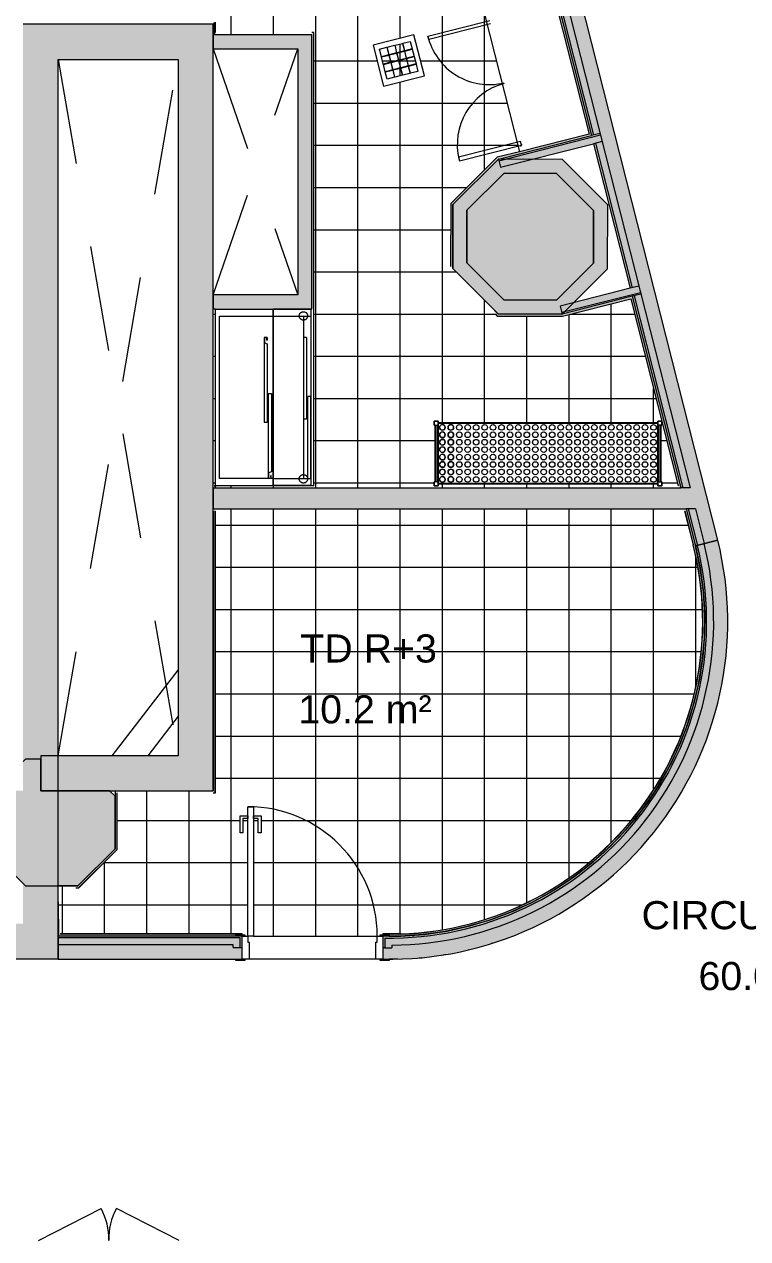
# Model space of a CAD drawing. Header units: metres. Extents: x -227.9 to -140, y 38 to 92.1.
# Drawn here: x -161.67 to -156.53, y 50.13 to 58.76 of the extents above; entities that cross this region are included whole.
import ezdxf

# ---------------------------------------------------------------- set-up
doc = ezdxf.new("R2010")
doc.units = ezdxf.units.M
doc.linetypes.add('DASHEDX2', pattern=[38.1, 25.4, -12.7])
doc.linetypes.add('JIS_02_0.7', pattern=[1.35, 0.75, -0.6])
for name, color, linetype, lineweight in [('A-AREA-IDEN', 7, 'Continuous', 9), ('A-DOOR', 7, 'Continuous', 5), ('A-FLOR', 7, 'Continuous', 5), ('A-FLOR-PATT', 7, 'Continuous', 5), ('A-WALL', 7, 'Continuous', 5), ('A-WALL-PATT', 7, 'Continuous', 13), ('I-WALL', 7, 'Continuous', 5), ('P-SANR-FIXT', 7, 'Continuous', 5), ('Q-SPCQ', 7, 'Continuous', 5), ('Q-SPCQ-HDLN', 7, 'DASHEDX2', 5), ('S-COLS', 7, 'Continuous', 5)]:
    doc.layers.add(name, color=color, linetype=linetype, lineweight=lineweight)
doc.layers.add('A-DETL', color=94, linetype='Continuous', lineweight=5, true_color=0x00a600)
doc.layers.add('A-DETL-MBND', color=9, linetype='Continuous', lineweight=5, true_color=0xc0c0c0)
doc.styles.add('Arial_1', font='arial.ttf', dxfattribs={"height": 0.2})

msp = doc.modelspace()

# ---------------------------------------------------------------- hatches: boundary and pattern name
at = {"layer": 'A-WALL-PATT', "lineweight": 5, "true_color": 0xaaaaaa}
for points in [[(-161.6789, 52.3648), (-161.4289, 52.3648), (-161.4289, 58.7603), (-161.6789, 58.7603), (-161.6789, 52.6045)], [(-160.5774, 58.5103), (-160.5774, 58.7603), (-161.4289, 58.7603), (-161.4289, 58.5103), (-161.0491, 58.5103)], [(-160.3274, 53.3103), (-160.3274, 58.7603), (-160.5774, 58.7603), (-160.5774, 53.3103)], [(-160.3274, 53.2963), (-160.3134, 53.2963), (-160.3134, 55.3006), (-160.3274, 55.2996), (-160.3274, 53.3103)], [(-156.9171, 55.0592), (-156.9035, 55.0627), (-156.9638, 55.3006), (-156.978, 55.2996), (-156.9377, 55.1405)], [(-158.9955, 52.2776), (-158.8301, 52.2894), (-158.6659, 52.3135), (-158.504, 52.3496), (-158.3453, 52.3977), (-158.1905, 52.4573), (-158.0406, 52.5283), (-157.8963, 52.6102), (-157.7585, 52.7026), (-157.6279, 52.8049), (-157.5053, 52.9166), (-157.3913, 53.0371), (-157.2865, 53.1657), (-157.1916, 53.3017), (-157.107, 53.4444), (-157.0331, 53.5929), (-156.9706, 53.7465), (-156.9195, 53.9044), (-156.8803, 54.0656), (-156.8532, 54.2292), (-156.8382, 54.3944), (-156.8356, 54.5603), (-156.8452, 54.7259), (-156.8671, 54.8903), (-156.9036, 55.0627), (-156.9171, 55.0592), (-156.8825, 54.8976), (-156.86, 54.7339), (-156.8498, 54.569), (-156.8518, 54.4037), (-156.866, 54.2391), (-156.8925, 54.0759), (-156.931, 53.9152), (-156.9813, 53.7578), (-157.0432, 53.6046), (-157.1164, 53.4564), (-157.2003, 53.314), (-157.2945, 53.1783), (-157.3986, 53.0499), (-157.512, 52.9297), (-157.6339, 52.8181), (-157.7638, 52.716), (-157.901, 52.6238), (-158.0446, 52.542), (-158.1939, 52.4711), (-158.348, 52.4115), (-158.5061, 52.3635), (-158.6674, 52.3274), (-158.8309, 52.3034), (-158.9958, 52.2916), (-158.9956, 52.2851)], [(-160.5774, 53.3103), (-160.5774, 53.5603), (-161.5539, 53.5603), (-161.5539, 53.3103), (-161.0491, 53.3103)], [(-161.0254, 52.8786), (-161.0114, 52.8926), (-161.0113, 53.2963), (-161.0253, 53.2953), (-161.0254, 52.8984)], [(-161.2833, 52.6208), (-161.0254, 52.8786), (-161.0254, 52.8984), (-161.3031, 52.6209)], [(-169.8391, 52.1146), (-161.4289, 52.1148), (-161.4289, 52.3648), (-169.8391, 52.3646)]]:
    msp.add_hatch(color=253, dxfattribs=at).paths.add_polyline_path(points)
h = msp.add_hatch(color=253, dxfattribs=at)
h.paths.add_polyline_path([(-161.4149, 52.2776), (-160.1676, 52.2776), (-160.1676, 52.2876), (-160.1236, 52.2876), (-160.1236, 52.2916), (-161.4149, 52.2916)])
h.paths.add_polyline_path([(-159.0776, 52.2776), (-158.9955, 52.2776), (-158.9958, 52.2916), (-159.1216, 52.2916), (-159.1216, 52.2876), (-159.0776, 52.2874), (-159.0776, 52.2825)])
at = {"layer": 'I-WALL', "true_color": 0xaaaaaa}
h = msp.add_hatch(color=253, dxfattribs=at)
h.paths.add_polyline_path([(-156.8399, 55.0678), (-156.7429, 55.0924), (-157.7705, 59.1478), (-157.8495, 59.1278), (-157.834, 59.0668), (-157.8519, 59.0622), (-156.8945, 55.2836)])
h.paths.add_polyline_path([(-158.0951, 60.0972), (-158.0161, 60.1172), (-158.2818, 61.1661), (-158.3787, 61.1415), (-158.1285, 60.1537), (-158.1105, 60.1583), (-158.0983, 60.1098)])
h = msp.add_hatch(color=253, dxfattribs=at)
h.paths.add_polyline_path([(-157.6544, 57.965), (-157.6398, 57.9686), (-157.918, 59.064), (-157.9271, 59.0617), (-157.9382, 59.1053), (-157.943, 59.1041), (-157.658, 57.9791)])
h.paths.add_polyline_path([(-158.1886, 60.0735), (-158.1838, 60.0747), (-158.1948, 60.1183), (-158.1851, 60.1208), (-158.3998, 60.968), (-158.4143, 60.9643), (-158.1948, 60.098)])
h = msp.add_hatch(color=253, dxfattribs=at)
h.paths.add_polyline_path([(-156.9009, 55.0523), (-156.8883, 55.0555), (-156.954, 55.3146), (-156.9674, 55.3146), (-156.9377, 55.1975)])
h.paths.add_polyline_path([(-156.992, 55.4646), (-157.3378, 56.8293), (-157.3504, 56.8261), (-157.0054, 55.4646)])
h.paths.add_polyline_path([(-157.3648, 56.8833), (-157.3522, 56.8865), (-157.6127, 57.9146), (-157.6253, 57.9114), (-157.3668, 56.8911)])
h.paths.add_polyline_path([(-157.6398, 57.9686), (-157.6272, 57.9718), (-157.9127, 59.0984), (-157.8463, 59.1152), (-157.8495, 59.1278), (-157.9285, 59.1078), (-157.658, 58.0402)])
h.paths.add_polyline_path([(-158.1741, 60.0772), (-158.0951, 60.0972), (-158.0983, 60.1098), (-158.1647, 60.093), (-158.3904, 60.9838), (-158.403, 60.9806), (-158.1788, 60.096)])
h = msp.add_hatch(color=253, dxfattribs=at)
h.paths.add_polyline_path([(-156.8883, 55.0555), (-156.8399, 55.0678), (-156.9024, 55.3146), (-156.954, 55.3146), (-156.9377, 55.2504)])
h.paths.add_polyline_path([(-156.9404, 55.4646), (-157.2893, 56.8416), (-157.3378, 56.8293), (-156.992, 55.4646)])
h.paths.add_polyline_path([(-157.3522, 56.8865), (-157.3038, 56.8988), (-157.5643, 57.9269), (-157.6127, 57.9146), (-157.3534, 56.8911)])
h.paths.add_polyline_path([(-157.6272, 57.9718), (-157.5788, 57.9841), (-157.8519, 59.0622), (-157.834, 59.0668), (-157.8463, 59.1152), (-157.9127, 59.0984), (-157.658, 58.0931)])
h.paths.add_polyline_path([(-158.1647, 60.093), (-158.0983, 60.1098), (-158.1105, 60.1583), (-158.1285, 60.1537), (-158.3542, 61.0446), (-158.4026, 61.0323), (-158.1692, 60.1107)])
for points in [[(-160.3124, 58.6861), (-160.3124, 58.7753), (-160.3274, 58.7753), (-160.3274, 58.6861)], [(-159.7274, 58.5861), (-159.6274, 58.5861), (-159.6274, 58.6861), (-160.3274, 58.6861), (-160.3274, 58.5861)], [(-159.6274, 56.7361), (-159.6124, 56.7361), (-159.6124, 58.7011), (-159.6274, 58.7011), (-159.6274, 57.4269)], [(-159.6274, 56.7361), (-159.6274, 58.5861), (-159.7274, 58.5861), (-159.7274, 56.7361)], [(-158.2989, 57.7882), (-157.5756, 57.9715), (-157.5788, 57.9841), (-158.3021, 57.8008)], [(-158.3021, 57.8008), (-157.6544, 57.965), (-157.658, 57.9791), (-158.2812, 57.8216)], [(-158.2876, 57.7436), (-157.5643, 57.9269), (-157.5756, 57.9715), (-158.2989, 57.7882)], [(-158.625, 57.4794), (-158.2812, 57.8216), (-158.3098, 57.8144), (-158.625, 57.5006)], [(-158.626, 57.0237), (-158.625, 57.5006), (-158.64, 57.4856), (-158.641, 57.0388)], [(-160.3124, 56.7361), (-159.7274, 56.7361), (-159.7274, 56.8361), (-160.3274, 56.8361), (-160.3274, 56.7361)], [(-157.8521, 56.7124), (-157.2925, 56.8542), (-157.3038, 56.8988), (-157.8634, 56.757)], [(-157.8489, 56.6998), (-157.2893, 56.8416), (-157.2925, 56.8542), (-157.8521, 56.7124)], [(-157.8471, 56.6848), (-157.3612, 56.8079), (-157.3649, 56.8225), (-157.8489, 56.6998)], [(-157.0209, 55.4646), (-157.0054, 55.4646), (-157.3504, 56.8261), (-157.3649, 56.8225), (-157.0247, 55.4796)], [(-157.8471, 56.6848), (-157.8489, 56.6998), (-158.3258, 56.7009), (-158.3108, 56.6859)], [(-156.9024, 55.3146), (-156.9404, 55.4646), (-160.3274, 55.4646), (-160.3274, 55.3146), (-156.9377, 55.3146)], [(-159.1226, 52.1147), (-158.9807, 52.1151), (-158.8107, 52.1276), (-158.642, 52.1522), (-158.4754, 52.1886), (-158.3119, 52.2369), (-158.1522, 52.2966), (-157.9972, 52.3674), (-157.8476, 52.4492), (-157.7041, 52.5413), (-157.5676, 52.6434), (-157.4386, 52.7549), (-157.3179, 52.8753), (-157.2061, 53.004), (-157.1035, 53.1404), (-157.0111, 53.2834), (-156.929, 53.4328), (-156.8577, 53.5877), (-156.7976, 53.7472), (-156.7489, 53.9106), (-156.712, 54.0771), (-156.687, 54.2457), (-156.674, 54.4157), (-156.6732, 54.5862), (-156.6844, 54.7563), (-156.7077, 54.9252), (-156.7429, 55.092), (-156.8399, 55.0679), (-156.8057, 54.9051), (-156.7833, 54.7402), (-156.7729, 54.5741), (-156.7745, 54.4077), (-156.7881, 54.2419), (-156.8137, 54.0775), (-156.8511, 53.9154), (-156.9002, 53.7564), (-156.9606, 53.6014), (-157.032, 53.4511), (-157.1141, 53.3064), (-157.2065, 53.168), (-157.3086, 53.0367), (-157.42, 52.913), (-157.54, 52.7978), (-157.668, 52.6915), (-157.8034, 52.5948), (-157.9454, 52.5081), (-158.0934, 52.4319), (-158.2464, 52.3666), (-158.4037, 52.3125), (-158.5646, 52.27), (-158.7281, 52.2392), (-158.8934, 52.2203), (-159.0596, 52.2134), (-159.0596, 52.1949), (-159.1226, 52.1954)], [(-156.9181, 55.059), (-156.9171, 55.0592), (-156.9377, 55.1364)], [(-159.1096, 52.1951), (-159.1096, 52.2636), (-158.9449, 52.2669), (-158.7809, 52.2822), (-158.6184, 52.3095), (-158.4583, 52.3486), (-158.3016, 52.3993), (-158.149, 52.4614), (-158.0013, 52.5344), (-157.8594, 52.6181), (-157.7239, 52.7119), (-157.5957, 52.8154), (-157.4754, 52.928), (-157.3637, 53.049), (-157.2611, 53.178), (-157.1683, 53.3141), (-157.0856, 53.4566), (-157.0136, 53.6048), (-156.9527, 53.7578), (-156.9031, 53.915), (-156.8651, 54.0753), (-156.839, 54.2379), (-156.8248, 54.4021), (-156.8227, 54.5668), (-156.8326, 54.7313), (-156.8546, 54.8946), (-156.8885, 55.0558), (-156.9011, 55.0527), (-156.8682, 54.8969), (-156.8465, 54.7391), (-156.8361, 54.5802), (-156.837, 54.4209), (-156.8492, 54.2622), (-156.8727, 54.1047), (-156.9073, 53.9492), (-156.9529, 53.7967), (-157.0093, 53.6477), (-157.0761, 53.5032), (-157.153, 53.3637), (-157.2397, 53.2301), (-157.3356, 53.103), (-157.4403, 52.983), (-157.5533, 52.8708), (-157.674, 52.7669), (-157.8018, 52.6719), (-157.936, 52.5862), (-158.076, 52.5103), (-158.221, 52.4445), (-158.3704, 52.3892), (-158.5233, 52.3447), (-158.679, 52.3111), (-158.8366, 52.2887), (-158.9955, 52.2776), (-159.0591, 52.2764), (-159.1226, 52.2769), (-159.1226, 52.1954), (-159.1161, 52.1952)], [(-159.0596, 52.1949), (-159.0596, 52.2134), (-158.8934, 52.2203), (-158.7281, 52.2392), (-158.5646, 52.27), (-158.4037, 52.3125), (-158.2464, 52.3666), (-158.0934, 52.4319), (-157.9454, 52.5081), (-157.8034, 52.5948), (-157.668, 52.6915), (-157.54, 52.7978), (-157.42, 52.913), (-157.3086, 53.0367), (-157.2065, 53.168), (-157.1141, 53.3064), (-157.032, 53.4511), (-156.9606, 53.6014), (-156.9002, 53.7564), (-156.8511, 53.9154), (-156.8137, 54.0775), (-156.7881, 54.2419), (-156.7745, 54.4077), (-156.7729, 54.5741), (-156.7843, 54.7478), (-156.8057, 54.9051), (-156.8399, 55.0679), (-156.8885, 55.0558), (-156.8546, 54.8946), (-156.8326, 54.7313), (-156.8227, 54.5668), (-156.8248, 54.4021), (-156.839, 54.2379), (-156.8651, 54.0753), (-156.9031, 53.915), (-156.9527, 53.7578), (-157.0136, 53.6048), (-157.0856, 53.4566), (-157.1683, 53.3141), (-157.2611, 53.178), (-157.3637, 53.049), (-157.4754, 52.928), (-157.5957, 52.8154), (-157.7239, 52.7119), (-157.8594, 52.6181), (-158.0013, 52.5344), (-158.149, 52.4614), (-158.3016, 52.3993), (-158.4583, 52.3486), (-158.6184, 52.3095), (-158.7809, 52.2822), (-158.9449, 52.2669), (-159.1096, 52.2636), (-159.1096, 52.1951), (-159.0846, 52.1949)], [(-158.9958, 52.2916), (-158.8309, 52.3034), (-158.6674, 52.3274), (-158.5061, 52.3635), (-158.348, 52.4115), (-158.1939, 52.4711), (-158.0446, 52.542), (-157.901, 52.6238), (-157.76, 52.719), (-157.6339, 52.8181), (-157.512, 52.9297), (-157.3986, 53.0499), (-157.2945, 53.1783), (-157.2003, 53.314), (-157.1164, 53.4564), (-157.0432, 53.6046), (-156.9813, 53.7578), (-156.931, 53.9152), (-156.8925, 54.0759), (-156.866, 54.2391), (-156.8518, 54.4037), (-156.8498, 54.569), (-156.8619, 54.7478), (-156.8825, 54.8976), (-156.8835, 54.8974), (-156.861, 54.7338), (-156.8508, 54.5689), (-156.8528, 54.4038), (-156.867, 54.2392), (-156.8935, 54.0761), (-156.932, 53.9155), (-156.9823, 53.7582), (-157.0442, 53.605), (-157.1172, 53.4569), (-157.2011, 53.3146), (-157.2953, 53.1789), (-157.3994, 53.0506), (-157.5127, 52.9304), (-157.6346, 52.8189), (-157.7644, 52.7168), (-157.9015, 52.6246), (-158.045, 52.5429), (-158.1942, 52.472), (-158.3483, 52.4125), (-158.5064, 52.3645), (-158.6676, 52.3284), (-158.831, 52.3044), (-158.9958, 52.2926)], [(-161.0114, 52.8926), (-161.0104, 52.8936), (-161.0113, 53.1404)], [(-160.1356, 52.1961), (-160.1226, 52.1961), (-160.1226, 52.2776), (-161.4289, 52.2776), (-161.4289, 52.2646), (-160.1356, 52.2646), (-160.1356, 52.2338)], [(-160.1856, 52.1961), (-160.1356, 52.1961), (-160.1356, 52.2646), (-161.4289, 52.2646), (-161.4289, 52.2146), (-160.1856, 52.2146)], [(-161.4289, 52.1146), (-160.1226, 52.1146), (-160.1226, 52.1961), (-160.1856, 52.1961), (-160.1856, 52.2146), (-161.4289, 52.2146), (-161.4289, 52.1961)]]:
    msp.add_hatch(color=253, dxfattribs=at).paths.add_polyline_path(points)
h = msp.add_hatch(color=253, dxfattribs=at)
h.paths.add_polyline_path([(-160.123, 52.2876), (-160.1226, 52.2876), (-160.1226, 52.2926), (-160.1236, 52.2916), (-160.1236, 52.2876)])
h.paths.add_polyline_path([(-159.1223, 52.2876), (-159.1216, 52.2876), (-159.1216, 52.2916), (-159.1226, 52.2926), (-159.1226, 52.2876)])
at = {"layer": 'S-COLS', "true_color": 0x808080}
h = msp.add_hatch(color=8, dxfattribs=at)
h.paths.add_polyline_path([(-157.8489, 56.6998), (-157.526, 57.0213), (-157.525, 57.4769), (-157.8465, 57.7998), (-158.3021, 57.8008), (-158.625, 57.4794), (-158.626, 57.0237), (-158.3046, 56.7008)])
h.paths.add_polyline_path([(-157.8901, 56.7999), (-158.2629, 56.8007), (-158.5259, 57.0649), (-158.5251, 57.4377), (-158.2609, 57.7007), (-157.8881, 57.6999), (-157.6251, 57.4357), (-157.6259, 57.0629), (-157.76, 56.9295)])
for points in [[(-157.8901, 56.7999), (-157.6259, 57.0629), (-157.6251, 57.4357), (-157.8881, 57.6999), (-158.2609, 57.7007), (-158.5251, 57.4377), (-158.5259, 57.0649), (-158.2629, 56.8007)], [(-161.2891, 52.6348), (-161.0254, 52.8984), (-161.0253, 53.2712), (-161.0644, 53.3103), (-161.5539, 53.3103), (-161.5539, 53.5349), (-161.6616, 53.535), (-161.6789, 53.5177), (-161.6789, 53.3103), (-161.8864, 53.3103), (-161.9253, 53.2715), (-161.9254, 52.8987), (-161.6619, 52.635)]]:
    msp.add_hatch(color=8, dxfattribs=at).paths.add_polyline_path(points)

# ---------------------------------------------------------------- linework, layer by layer
at = {"layer": 'A-DETL', "color": 7, "linetype": 'JIS_02_0.7'}
for p, q in [((-160.3274, 56.8361), (-159.7274, 58.5861)), ((-160.3274, 58.5861), (-159.7274, 56.8361)), ((-161.4289, 58.5103), (-160.5774, 53.5603)), ((-161.4289, 53.5603), (-160.5774, 58.5103))]:
    msp.add_line(p, q, dxfattribs=at)
at = {"layer": 'A-DETL-MBND', "lineweight": 9}
for p, q in [((-161.0455, 53.5603), (-160.5774, 54.1676)), ((-160.5774, 53.84), (-160.793, 53.5603))]:
    msp.add_line(p, q, dxfattribs=at)
at = {"layer": 'A-DOOR'}
for p, q in [((-160.0826, 53.1976), (-160.0426, 53.1976)), ((-160.0826, 52.2776), (-160.0826, 53.1976)), ((-160.0426, 53.1976), (-160.0426, 52.2776)), ((-160.1376, 53.0126), (-160.1376, 53.1326)), ((-160.1376, 53.1326), (-160.0826, 53.1326)), ((-160.1176, 53.1126), (-160.1176, 53.0126)), ((-160.0826, 53.1126), (-160.1176, 53.1126)), ((-160.0826, 53.1326), (-160.0826, 53.1126)), ((-160.0426, 53.1326), (-159.9876, 53.1326)), ((-160.0426, 53.1126), (-160.0426, 53.1326)), ((-160.0076, 53.1126), (-160.0426, 53.1126)), ((-160.0076, 53.0126), (-160.0076, 53.1126)), ((-159.9876, 53.1326), (-159.9876, 53.0126)), ((-160.1176, 53.0126), (-160.1376, 53.0126)), ((-159.9876, 53.0126), (-160.0076, 53.0126)), ((-160.0426, 52.2776), (-160.0826, 52.2776))]:
    msp.add_line(p, q, dxfattribs=at)
at = {"layer": 'A-DOOR', "color": 9, "true_color": 0xc0c0c0}
for p, q in [((-160.1676, 52.2876), (-160.1026, 52.2876)), ((-160.1676, 52.2776), (-160.1676, 52.2876)), ((-160.1026, 52.2776), (-160.1676, 52.2776)), ((-160.1226, 52.1146), (-160.1226, 52.2776)), ((-160.1226, 52.2776), (-160.0826, 52.2776)), ((-160.1026, 52.2876), (-160.1026, 52.2776)), ((-160.0826, 52.2776), (-160.0826, 52.2338)), ((-159.1626, 52.2776), (-159.1226, 52.2776)), ((-159.1626, 52.2338), (-159.1626, 52.2776)), ((-159.1426, 52.2876), (-159.0776, 52.2876)), ((-159.1426, 52.2776), (-159.1426, 52.2876)), ((-159.0776, 52.2776), (-159.1426, 52.2776)), ((-159.1226, 52.2776), (-159.1226, 52.1146)), ((-159.0776, 52.2876), (-159.0776, 52.2776)), ((-160.0826, 52.2338), (-160.0726, 52.2338)), ((-160.0726, 52.2338), (-160.0726, 52.1146)), ((-159.1726, 52.2338), (-159.1626, 52.2338)), ((-159.1726, 52.1146), (-159.1726, 52.2338)), ((-160.1676, 52.1146), (-160.1026, 52.1146)), ((-160.1676, 52.1046), (-160.1676, 52.1146)), ((-160.1026, 52.1046), (-160.1676, 52.1046)), ((-160.0726, 52.1146), (-160.1226, 52.1146)), ((-160.1026, 52.1146), (-160.1026, 52.1046)), ((-159.1226, 52.1146), (-159.1726, 52.1146)), ((-159.1426, 52.1146), (-159.0776, 52.1146)), ((-159.1426, 52.1046), (-159.1426, 52.1146)), ((-159.0776, 52.1046), (-159.1426, 52.1046)), ((-159.0776, 52.1146), (-159.0776, 52.1046)), ((-161.5703, 50.1135), (-161.1248, 50.3405)), ((-160.5703, 50.1135), (-161.0158, 50.3405))]:
    msp.add_line(p, q, dxfattribs=at)
at = {"layer": 'A-DOOR'}
msp.add_arc((-160.0826, 52.2776), 0.92, 0, 90, dxfattribs=at)
at = {"layer": 'A-DOOR', "color": 9, "true_color": 0xc0c0c0}
for centre, start, end in [((-161.5247, 50.1245), 358.62051, 28.37949), ((-160.6159, 50.1245), 151.62051, 181.37949)]:
    msp.add_arc(centre, 0.4546, start, end, dxfattribs=at)
at = {"layer": 'A-FLOR'}
for p, q in [((-158.3048, 56.7008), (-158.3543, 56.7508)), ((-161.0253, 53.3103), (-161.0253, 53.2963)), ((-161.2891, 52.6348), (-161.4289, 52.6348)), ((-161.4289, 52.5222), (-161.4284, 52.2776)), ((-160.0426, 52.2776), (-159.1626, 52.2776)), ((-158.8386, 52.2883), (-158.8348, 52.2886)), ((-158.3449, 52.2271), (-158.3477, 52.2262)), ((-161.4289, 52.1146), (-169.7891, 52.1146)), ((-159.1726, 52.1146), (-160.0726, 52.1146)), ((-159.0218, 52.1146), (-159.0776, 52.1146))]:
    msp.add_line(p, q, dxfattribs=at)
for centre, radius, start, end in [((-159.0613, 54.5056), 2.2285, 273.84303, 274.12094), ((-159.0727, 54.5145), 2.4004, 283.37883, 283.58432), ((-159.0727, 54.5145), 2.4004, 271.2149, 271.35597), ((-159.0727, 54.5145), 2.4004, 274.9708, 275.42908), ((-159.0727, 54.5145), 2.4004, 279.17515, 279.50512)]:
    msp.add_arc(centre, radius, start, end, dxfattribs=at)
at = {"layer": 'A-FLOR-PATT', "color": 9, "linetype": 'Continuous', "true_color": 0xc0c0c0}
for p, q in [((-159.6, 55.4646), (-159.6, 61.5716)), ((-159.9, 58.6861), (-159.9, 61.5103)), ((-160.2, 58.6861), (-160.2, 61.4341)), ((-159.3, 55.4646), (-159.3, 60.3436)), ((-158.4, 57.7245), (-158.4, 59.9374)), ((-158.7, 55.9246), (-158.7, 59.8614)), ((-159, 58.6607), (-159, 59.7854)), ((-159, 58.564), (-159, 58.6203)), ((-159, 58.507), (-159, 58.5617)), ((-159.6125, 58.5), (-159.1639, 58.5)), ((-159.1254, 58.5), (-159.0691, 58.5)), ((-159.067, 58.5), (-159.0277, 58.5)), ((-159.0197, 58.5), (-159.0102, 58.5)), ((-159.0082, 58.5), (-158.9514, 58.5)), ((-159, 58.4678), (-159, 58.505)), ((-159, 58.4503), (-159, 58.4598)), ((-158.9493, 58.5), (-158.8928, 58.5)), ((-158.8544, 58.5), (-158.3166, 58.5)), ((-159, 58.3939), (-159, 58.4482)), ((-159, 55.4646), (-159, 58.3513)), ((-159.6125, 58.2), (-158.2406, 58.2)), ((-159.6126, 57.9), (-158.1645, 57.9)), ((-159.6127, 57.6), (-158.5251, 57.6)), ((-159.6128, 57.3), (-158.6404, 57.3)), ((-159.6129, 57), (-158.6024, 57)), ((-160.2, 56.736), (-160.2, 56.736)), ((-159.9, 56.7358), (-159.9, 56.736)), ((-158.4, 55.9246), (-158.4, 56.7966)), ((-157.5, 55.9246), (-157.5, 56.7729)), ((-160.3274, 56.7), (-160.3114, 56.7)), ((-159.6124, 56.7), (-158.3249, 56.7)), ((-158.1, 55.9246), (-158.1, 56.6854)), ((-157.8, 55.9246), (-157.8, 56.6972)), ((-157.7888, 56.7), (-157.3339, 56.7)), ((-160.3274, 56.4), (-160.3117, 56.4)), ((-159.6126, 56.4), (-157.2579, 56.4)), ((-157.2, 55.9246), (-157.2, 56.1716)), ((-160.3274, 56.1), (-160.3119, 56.1)), ((-159.6127, 56.1), (-157.1818, 56.1)), ((-160.3274, 55.8), (-160.3121, 55.8)), ((-159.6128, 55.8), (-158.7519, 55.8)), ((-158.7369, 55.8), (-158.7307, 55.8)), ((-157.1692, 55.8), (-157.1624, 55.8)), ((-157.1474, 55.8), (-157.1058, 55.8)), ((-160.3274, 55.5), (-160.3124, 55.5)), ((-160.2, 55.4646), (-160.2, 55.4796)), ((-159.9, 55.4646), (-159.9, 55.4796)), ((-159.6129, 55.5), (-158.7582, 55.5)), ((-158.7, 55.4646), (-158.7, 55.4946)), ((-158.4, 55.4646), (-158.4, 55.4946)), ((-158.1, 55.4646), (-158.1, 55.4946)), ((-157.8, 55.4646), (-157.8, 55.4946)), ((-157.5, 55.4646), (-157.5, 55.4946)), ((-157.2, 55.4646), (-157.2, 55.4946)), ((-157.1692, 55.5), (-157.1687, 55.5)), ((-157.1412, 55.5), (-157.0298, 55.5)), ((-160.2, 52.2917), (-160.2, 55.3146)), ((-159.9, 52.2776), (-159.9, 55.3146)), ((-159.6, 52.2776), (-159.6, 55.3146)), ((-159.3, 52.2776), (-159.3, 55.3146)), ((-159, 52.2928), (-159, 55.3146)), ((-158.7, 52.3237), (-158.7, 55.3146)), ((-158.4, 52.3968), (-158.4, 55.3146)), ((-158.1, 52.5168), (-158.1, 55.3146)), ((-157.8, 52.6935), (-157.8, 55.3146)), ((-157.5, 52.9439), (-157.5, 55.3146)), ((-157.2, 53.3168), (-157.2, 55.3146)), ((-160.3125, 55.2), (-156.9532, 55.2)), ((-156.9, 54.0505), (-156.9, 54.9738)), ((-160.3126, 54.9), (-156.8844, 54.9)), ((-156.869, 54.9), (-156.869, 54.9)), ((-160.3128, 54.6), (-156.8529, 54.6)), ((-160.3129, 54.3), (-156.8618, 54.3)), ((-160.3131, 54), (-156.912, 54)), ((-160.3132, 53.7), (-157.0059, 53.7)), ((-160.3134, 53.4), (-157.1511, 53.4)), ((-157.1333, 53.4), (-157.133, 53.4)), ((-160.8, 52.2922), (-160.8, 53.3103)), ((-160.5, 52.2919), (-160.5, 53.3103)), ((-161.0108, 53.1), (-160.1376, 53.1)), ((-160.1176, 53.1), (-160.0826, 53.1)), ((-160.0426, 53.1), (-160.0076, 53.1)), ((-159.9876, 53.1), (-157.3598, 53.1)), ((-157.34, 53.1), (-157.3382, 53.1)), ((-161.1031, 52.8), (-160.0826, 52.8)), ((-161.1, 52.2924), (-161.1, 52.8031)), ((-160.0426, 52.8), (-157.6595, 52.8)), ((-157.8, 52.6736), (-157.8, 52.6747)), ((-161.4, 52.2926), (-161.4, 52.6348)), ((-161.4287, 52.5), (-160.0826, 52.5)), ((-160.0426, 52.5), (-158.1354, 52.5)), ((-158.1003, 52.5), (-158.0987, 52.5)), ((-158.1, 52.4994), (-158.1, 52.5002))]:
    msp.add_line(p, q, dxfattribs=at)
at = {"layer": 'A-WALL'}
for p, q in [((-157.9174, 59.0642), (-157.6398, 57.9686)), ((-157.9127, 59.0984), (-157.6272, 57.9718)), ((-157.8519, 59.0622), (-156.9404, 55.4646)), ((-157.5756, 57.9715), (-158.2989, 57.7882)), ((-157.5788, 57.9841), (-157.6398, 57.9686)), ((-157.5643, 57.9269), (-157.6253, 57.9114)), ((-157.6127, 57.9146), (-157.3522, 56.8865)), ((-157.8521, 56.7124), (-157.2925, 56.8542)), ((-157.3038, 56.8988), (-157.3648, 56.8833)), ((-157.2893, 56.8416), (-157.3504, 56.8261)), ((-157.3504, 56.8261), (-157.0054, 55.4646)), ((-157.3378, 56.8293), (-156.992, 55.4646)), ((-156.9404, 55.4646), (-157.0054, 55.4646)), ((-160.3134, 53.2953), (-160.3134, 55.3006)), ((-156.9783, 55.3006), (-156.9171, 55.0592)), ((-156.9024, 55.3146), (-156.9674, 55.3146)), ((-156.954, 55.3146), (-156.8883, 55.0555)), ((-156.9024, 55.3146), (-156.8399, 55.0678)), ((-156.9011, 55.0527), (-156.8682, 54.8969)), ((-156.8671, 54.8903), (-156.9011, 55.0527)), ((-156.8682, 54.8969), (-156.8465, 54.7391)), ((-156.8452, 54.7259), (-156.8671, 54.8903)), ((-156.8465, 54.7391), (-156.8361, 54.5802)), ((-156.8356, 54.5603), (-156.8452, 54.7259)), ((-156.8361, 54.5802), (-156.837, 54.4209)), ((-156.8382, 54.3944), (-156.8356, 54.5603)), ((-156.837, 54.4209), (-156.8492, 54.2622)), ((-156.8532, 54.2292), (-156.8382, 54.3944)), ((-156.8803, 54.0656), (-156.8532, 54.2292)), ((-156.8492, 54.2622), (-156.8727, 54.1047)), ((-156.9195, 53.9044), (-156.8803, 54.0656)), ((-156.8727, 54.1047), (-156.9073, 53.9492)), ((-156.9706, 53.7465), (-156.9195, 53.9044)), ((-156.9073, 53.9492), (-156.9529, 53.7967)), ((-156.9529, 53.7967), (-157.0093, 53.6477)), ((-157.0331, 53.5929), (-156.9706, 53.7465)), ((-157.0093, 53.6477), (-157.0761, 53.5032)), ((-157.107, 53.4444), (-157.0331, 53.5929)), ((-157.0761, 53.5032), (-157.153, 53.3637)), ((-157.153, 53.3637), (-157.2397, 53.2301)), ((-157.1916, 53.3017), (-157.107, 53.4444)), ((-161.0114, 52.8911), (-161.0113, 53.2963)), ((-157.2865, 53.1657), (-157.1916, 53.3017)), ((-157.2397, 53.2301), (-157.3356, 53.103)), ((-157.3356, 53.103), (-157.4403, 52.983)), ((-157.3913, 53.0371), (-157.2865, 53.1657)), ((-157.5053, 52.9166), (-157.3913, 53.0371)), ((-157.4403, 52.983), (-157.5533, 52.8708)), ((-161.2843, 52.6198), (-161.0104, 52.8936)), ((-157.5533, 52.8708), (-157.674, 52.7669)), ((-157.6279, 52.8049), (-157.5053, 52.9166)), ((-157.674, 52.7669), (-157.8018, 52.6719)), ((-157.7585, 52.7026), (-157.6279, 52.8049)), ((-157.8018, 52.6719), (-157.936, 52.5862)), ((-157.8963, 52.6102), (-157.7585, 52.7026)), ((-157.936, 52.5862), (-158.076, 52.5103)), ((-158.0406, 52.5283), (-157.8963, 52.6102)), ((-158.076, 52.5103), (-158.221, 52.4445)), ((-158.1905, 52.4573), (-158.0406, 52.5283)), ((-158.221, 52.4445), (-158.3704, 52.3892)), ((-158.3453, 52.3977), (-158.1905, 52.4573)), ((-158.5233, 52.3447), (-158.679, 52.3111)), ((-158.6659, 52.3135), (-158.504, 52.3496)), ((-158.3704, 52.3892), (-158.5233, 52.3447)), ((-158.504, 52.3496), (-158.3453, 52.3977)), ((-160.1356, 52.2646), (-161.4289, 52.2646)), ((-160.1236, 52.2916), (-161.4149, 52.2916)), ((-160.1676, 52.2776), (-161.4139, 52.2776)), ((-160.1356, 52.1961), (-160.1356, 52.2646)), ((-160.1236, 52.2876), (-160.1236, 52.2916)), ((-158.9958, 52.2916), (-159.1216, 52.2916)), ((-159.1216, 52.2916), (-159.1216, 52.2876)), ((-159.1096, 52.2636), (-159.1096, 52.1951)), ((-158.9955, 52.2776), (-158.8301, 52.2894)), ((-158.8366, 52.2887), (-158.9955, 52.2776)), ((-158.679, 52.3111), (-158.8366, 52.2887)), ((-158.8301, 52.2894), (-158.6659, 52.3135)), ((-160.1856, 52.2146), (-161.4289, 52.2146)), ((-160.1856, 52.1961), (-160.1856, 52.2146)), ((-160.1856, 52.1961), (-160.1226, 52.1961)), ((-159.0596, 52.2134), (-159.0596, 52.1949))]:
    msp.add_line(p, q, dxfattribs=at)
at = {"layer": 'A-WALL', "lineweight": 15}
for p, q in [((-161.4289, 58.7603), (-161.6789, 58.7603)), ((-160.5774, 58.7603), (-161.4289, 58.7603)), ((-160.3274, 58.7603), (-160.5774, 58.7603)), ((-160.3274, 53.3103), (-160.3274, 58.7603)), ((-161.4289, 52.3648), (-161.4289, 58.5103)), ((-161.4289, 58.5103), (-160.5774, 58.5103)), ((-160.5774, 58.5103), (-160.5774, 53.5603)), ((-160.5774, 53.5603), (-161.5539, 53.5603)), ((-161.5539, 53.5603), (-161.5539, 53.5349)), ((-161.0644, 53.3103), (-160.5774, 53.3103)), ((-160.5774, 53.3103), (-160.3274, 53.3103)), ((-161.4289, 52.1148), (-161.4289, 52.3648)), ((-169.8391, 52.1146), (-161.4289, 52.1148))]:
    msp.add_line(p, q, dxfattribs=at)
at = {"layer": 'A-WALL', "lineweight": 9}
for p, q in [((-161.5539, 53.5349), (-161.5539, 53.3103)), ((-161.5539, 53.3103), (-161.0644, 53.3103))]:
    msp.add_line(p, q, dxfattribs=at)
at = {"layer": 'A-WALL'}
for centre, radius, start, end in [((-159.072, 54.5132), 2.2499, 269.04095, 13.95436), ((-159.072, 54.5132), 2.2999, 270.30744, 13.95436), ((-159.072, 54.5132), 2.2229, 271.96506, 14.21778), ((-159.069, 54.6719), 2.4771, 268.75825, 269.05899), ((-159.0718, 54.5403), 2.3455, 269.07651, 270.29796)]:
    msp.add_arc(centre, radius, start, end, dxfattribs=at)
at = {"layer": 'I-WALL', "lineweight": 13}
for p, q in [((-156.7429, 55.0924), (-157.7594, 59.1042)), ((-160.3274, 58.7603), (-160.3274, 58.6861)), ((-160.3124, 58.7011), (-160.3124, 58.7753)), ((-159.6274, 58.6861), (-160.3274, 58.6861)), ((-160.3274, 58.6861), (-160.3274, 58.5861)), ((-159.6124, 58.7011), (-159.6274, 58.7011)), ((-159.6274, 56.7361), (-159.6274, 58.6861)), ((-159.6124, 56.7361), (-159.6124, 58.7011)), ((-160.3274, 58.5861), (-159.7274, 58.5861)), ((-159.7274, 58.5861), (-159.7274, 56.8361)), ((-158.3021, 57.8008), (-157.6398, 57.9686)), ((-158.1529, 57.8541), (-158.3098, 57.8144)), ((-158.2876, 57.7436), (-157.6253, 57.9114)), ((-157.6253, 57.9114), (-157.3648, 56.8833)), ((-158.3098, 57.8144), (-158.64, 57.4856)), ((-158.625, 57.4794), (-158.3021, 57.8008)), ((-158.3021, 57.8008), (-158.2876, 57.7436)), ((-158.64, 57.4856), (-158.641, 57.0388)), ((-158.626, 57.0237), (-158.625, 57.4794)), ((-159.7274, 56.8361), (-160.3274, 56.8361)), ((-160.3274, 56.8361), (-160.3274, 56.7361)), ((-157.3648, 56.8833), (-157.8634, 56.757)), ((-157.3504, 56.8261), (-157.8489, 56.6998)), ((-160.3274, 56.7361), (-160.3124, 56.7361)), ((-159.9016, 56.7361), (-159.6274, 56.7361)), ((-157.8634, 56.757), (-157.8489, 56.6998)), ((-157.8471, 56.6848), (-157.3612, 56.8079)), ((-157.3612, 56.8079), (-157.0247, 55.4796)), ((-158.3258, 56.7009), (-158.3108, 56.6859)), ((-158.3108, 56.6859), (-157.8471, 56.6848)), ((-157.8489, 56.6998), (-158.3046, 56.7008)), ((-160.3274, 55.4646), (-160.3274, 55.3146)), ((-160.3274, 55.4646), (-157.0054, 55.4646)), ((-160.3274, 55.3146), (-156.9674, 55.3146)), ((-160.3274, 55.2996), (-160.3274, 53.3103)), ((-160.3124, 53.2953), (-160.3124, 55.2996)), ((-156.9791, 55.2996), (-156.9181, 55.059)), ((-156.9674, 55.3146), (-156.9009, 55.0523)), ((-156.7429, 55.092), (-156.9011, 55.0527)), ((-156.9009, 55.0523), (-156.7429, 55.0924)), ((-156.9023, 55.0577), (-156.9036, 55.0627)), ((-156.9011, 55.0527), (-156.9023, 55.0577)), ((-161.0253, 53.2953), (-161.0254, 52.8984)), ((-161.0104, 52.8921), (-161.0103, 53.2953)), ((-160.3274, 53.2953), (-160.3124, 53.2953)), ((-161.0254, 52.8984), (-161.2891, 52.6348)), ((-161.2829, 52.6198), (-161.0104, 52.8921)), ((-161.3041, 52.6199), (-161.2829, 52.6198)), ((-161.4139, 52.2776), (-161.4289, 52.2776)), ((-161.4289, 52.2776), (-161.4289, 52.1146)), ((-160.1226, 52.2926), (-161.4139, 52.2926)), ((-160.1226, 52.2876), (-160.1226, 52.2926)), ((-158.9958, 52.2926), (-159.1226, 52.2926)), ((-159.1226, 52.2926), (-159.1226, 52.2876)), ((-159.059, 52.2764), (-159.1226, 52.2769)), ((-159.0776, 52.2776), (-158.9955, 52.2776)), ((-158.9955, 52.2776), (-159.059, 52.2764)), ((-161.4289, 52.1146), (-160.1676, 52.1146))]:
    msp.add_line(p, q, dxfattribs=at)
at = {"layer": 'I-WALL'}
for p, q in [((-160.0426, 52.2776), (-159.1626, 52.2776)), ((-159.1726, 52.1146), (-160.0726, 52.1146))]:
    msp.add_line(p, q, dxfattribs=at)
at = {"layer": 'I-WALL', "lineweight": 13}
for radius, start, end in [(2.3999, 268.7898, 13.95436), (2.2219, 271.96551, 14.21778)]:
    msp.add_arc((-159.072, 54.5132), radius, start, end, dxfattribs=at)
at = {"layer": 'P-SANR-FIXT', "color": 9, "lineweight": 9, "true_color": 0xc0c0c0}
for p, q in [((-158.9015, 58.6857), (-159.1923, 58.612)), ((-158.9811, 58.6253), (-158.9277, 58.6388)), ((-158.9277, 58.6388), (-158.9142, 58.5855)), ((-158.8278, 58.3949), (-158.9015, 58.6857)), ((-159.1923, 58.612), (-159.1186, 58.3212)), ((-159.1468, 58.5833), (-159.0935, 58.5968)), ((-159.1333, 58.53), (-159.1468, 58.5833)), ((-159.08, 58.5435), (-159.1333, 58.53)), ((-159.1328, 58.5281), (-159.0795, 58.5416)), ((-159.0935, 58.5968), (-159.08, 58.5435)), ((-159.0916, 58.5973), (-159.0382, 58.6108)), ((-159.0781, 58.544), (-159.0916, 58.5973)), ((-159.0795, 58.5416), (-159.0665, 58.4902)), ((-159.0247, 58.5575), (-159.0781, 58.544)), ((-159.0776, 58.5421), (-159.0243, 58.5556)), ((-159.0646, 58.4906), (-159.0776, 58.5421)), ((-159.0382, 58.6108), (-159.0247, 58.5575)), ((-159.0363, 58.6113), (-158.983, 58.6248)), ((-159.0228, 58.558), (-159.0363, 58.6113)), ((-159.0243, 58.5556), (-159.0112, 58.5042)), ((-158.9695, 58.5715), (-159.0228, 58.558)), ((-159.0224, 58.5561), (-158.969, 58.5696)), ((-159.0093, 58.5046), (-159.0224, 58.5561)), ((-158.983, 58.6248), (-158.9695, 58.5715)), ((-158.9676, 58.572), (-158.9811, 58.6253)), ((-158.969, 58.5696), (-158.956, 58.5182)), ((-158.9142, 58.5855), (-158.9676, 58.572)), ((-158.9671, 58.5701), (-158.9137, 58.5836)), ((-158.9541, 58.5186), (-158.9671, 58.5701)), ((-158.9137, 58.5836), (-158.9007, 58.5322)), ((-159.1198, 58.4767), (-159.1328, 58.5281)), ((-159.0665, 58.4902), (-159.1198, 58.4767)), ((-159.1193, 58.4748), (-159.066, 58.4883)), ((-159.1063, 58.4233), (-159.1193, 58.4748)), ((-159.066, 58.4883), (-159.053, 58.4369)), ((-159.0112, 58.5042), (-159.0646, 58.4906)), ((-159.0641, 58.4887), (-159.0107, 58.5023)), ((-159.0511, 58.4373), (-159.0641, 58.4887)), ((-159.0107, 58.5023), (-158.9977, 58.4509)), ((-158.956, 58.5182), (-159.0093, 58.5046)), ((-159.0088, 58.5027), (-158.9555, 58.5163)), ((-158.9958, 58.4513), (-159.0088, 58.5027)), ((-158.9425, 58.4649), (-158.9958, 58.4513)), ((-158.9953, 58.4494), (-158.942, 58.4629)), ((-158.9555, 58.5163), (-158.9425, 58.4649)), ((-158.9007, 58.5322), (-158.9541, 58.5186)), ((-158.9536, 58.5167), (-158.9002, 58.5303)), ((-158.9406, 58.4653), (-158.9536, 58.5167)), ((-158.942, 58.4629), (-158.929, 58.4115)), ((-158.8872, 58.4788), (-158.9406, 58.4653)), ((-158.9401, 58.4634), (-158.8867, 58.4769)), ((-158.9271, 58.412), (-158.9401, 58.4634)), ((-158.9002, 58.5303), (-158.8872, 58.4788)), ((-158.8867, 58.4769), (-158.8737, 58.4255)), ((-159.1186, 58.3212), (-158.8278, 58.3949)), ((-159.053, 58.4369), (-159.1063, 58.4233)), ((-159.1058, 58.4214), (-159.0525, 58.4349)), ((-159.0928, 58.37), (-159.1058, 58.4214)), ((-159.0395, 58.3835), (-159.0928, 58.37)), ((-159.0525, 58.4349), (-159.0395, 58.3835)), ((-158.9977, 58.4509), (-159.0511, 58.4373)), ((-159.0506, 58.4354), (-158.9972, 58.4489)), ((-159.0376, 58.384), (-159.0506, 58.4354)), ((-158.9842, 58.3975), (-159.0376, 58.384)), ((-158.9972, 58.4489), (-158.9842, 58.3975)), ((-158.9823, 58.398), (-158.9953, 58.4494)), ((-158.929, 58.4115), (-158.9823, 58.398)), ((-158.8737, 58.4255), (-158.9271, 58.412))]:
    msp.add_line(p, q, dxfattribs=at)
at = {"layer": 'Q-SPCQ', "color": 9, "lineweight": 9, "true_color": 0xc0c0c0}
for p, q in [((-157.9036, 58.9485), (-157.658, 57.9791)), ((-158.3984, 58.8231), (-158.1528, 57.8537)), ((-157.658, 57.9791), (-158.1528, 57.8537)), ((-160.3124, 56.736), (-159.9016, 56.736)), ((-160.3124, 55.4796), (-160.3124, 56.736)), ((-160.3124, 56.736), (-159.9016, 56.736)), ((-160.3124, 55.4796), (-160.3124, 56.736)), ((-159.9016, 56.736), (-159.9016, 55.4796)), ((-159.9016, 55.4796), (-159.9016, 56.736)), ((-159.6124, 55.4796), (-159.6124, 56.736)), ((-158.7582, 55.9396), (-158.7307, 55.9396)), ((-158.7582, 55.9111), (-158.7582, 55.9396)), ((-158.7307, 55.9396), (-158.7582, 55.9396)), ((-158.7582, 55.9396), (-158.7582, 55.9111)), ((-158.7519, 55.9111), (-158.7582, 55.9111)), ((-158.7582, 55.9111), (-158.7307, 55.9111)), ((-158.7519, 55.5081), (-158.7519, 55.9111)), ((-158.7519, 55.9111), (-158.7519, 55.5081)), ((-158.7369, 55.9111), (-158.7369, 55.5081)), ((-158.7307, 55.9111), (-158.7369, 55.9111)), ((-158.7369, 55.5081), (-158.7369, 55.9111)), ((-158.7307, 55.9396), (-158.7307, 55.9111)), ((-158.7307, 55.9111), (-158.7307, 55.9396)), ((-157.1692, 55.9246), (-158.7307, 55.9246)), ((-158.7307, 55.9246), (-157.1692, 55.9246)), ((-158.7307, 55.9111), (-158.7307, 55.5081)), ((-158.7307, 55.5081), (-158.7307, 55.9111)), ((-158.7302, 55.9296), (-157.1692, 55.9296)), ((-158.7302, 55.9246), (-158.7302, 55.9296)), ((-158.7302, 55.9296), (-157.1692, 55.9296)), ((-158.7302, 55.9246), (-158.7302, 55.9296)), ((-158.7302, 55.9296), (-157.1692, 55.9296)), ((-158.7302, 55.9246), (-158.7302, 55.9296)), ((-158.7302, 55.9296), (-157.1692, 55.9296)), ((-158.7302, 55.9246), (-158.7302, 55.9296)), ((-157.1692, 55.9296), (-157.1692, 55.9246)), ((-157.1692, 55.9296), (-157.1692, 55.9246)), ((-157.1692, 55.9296), (-157.1692, 55.9246)), ((-157.1692, 55.9296), (-157.1692, 55.9246)), ((-157.1692, 55.4946), (-157.1692, 55.9246)), ((-157.1692, 55.9246), (-157.1692, 55.4946)), ((-157.1412, 55.9396), (-157.1687, 55.9396)), ((-157.1687, 55.9396), (-157.1687, 55.9111)), ((-157.1687, 55.9111), (-157.1687, 55.9396)), ((-157.1687, 55.9396), (-157.1412, 55.9396)), ((-157.1687, 55.9111), (-157.1624, 55.9111)), ((-157.1412, 55.9111), (-157.1687, 55.9111)), ((-157.1624, 55.9111), (-157.1624, 55.5081)), ((-157.1624, 55.5081), (-157.1624, 55.9111)), ((-157.1474, 55.5081), (-157.1474, 55.9111)), ((-157.1474, 55.9111), (-157.1412, 55.9111)), ((-157.1474, 55.9111), (-157.1474, 55.5081)), ((-157.1412, 55.9111), (-157.1412, 55.9396)), ((-157.1412, 55.9396), (-157.1412, 55.9111)), ((-160.3224, 55.4796), (-160.3124, 55.4796)), ((-159.9016, 55.4796), (-160.3124, 55.4796)), ((-160.3124, 55.4696), (-160.3124, 55.4796)), ((-159.9016, 55.4796), (-160.3124, 55.4796)), ((-159.6286, 55.4796), (-159.9016, 55.4796)), ((-159.6124, 55.4796), (-159.6286, 55.4796)), ((-158.7582, 55.5081), (-158.7519, 55.5081)), ((-158.7582, 55.4796), (-158.7582, 55.5081)), ((-158.7307, 55.5081), (-158.7582, 55.5081)), ((-158.7582, 55.5081), (-158.7582, 55.4796)), ((-158.7307, 55.4796), (-158.7582, 55.4796)), ((-158.7582, 55.4796), (-158.7307, 55.4796)), ((-158.7369, 55.5081), (-158.7307, 55.5081)), ((-158.7307, 55.5081), (-158.7307, 55.4796)), ((-158.7307, 55.4796), (-158.7307, 55.5081)), ((-158.7307, 55.4946), (-157.1692, 55.4946)), ((-157.1692, 55.4946), (-158.7307, 55.4946)), ((-158.7302, 55.4896), (-158.7302, 55.4946)), ((-158.7302, 55.4896), (-158.7302, 55.4946)), ((-158.7302, 55.4896), (-158.7302, 55.4946)), ((-158.7302, 55.4896), (-158.7302, 55.4946)), ((-157.1692, 55.4896), (-158.7302, 55.4896)), ((-157.1692, 55.4896), (-158.7302, 55.4896)), ((-157.1692, 55.4896), (-158.7302, 55.4896)), ((-157.1692, 55.4896), (-158.7302, 55.4896)), ((-157.1692, 55.4946), (-157.1692, 55.4896)), ((-157.1692, 55.4946), (-157.1692, 55.4896)), ((-157.1692, 55.4946), (-157.1692, 55.4896)), ((-157.1692, 55.4946), (-157.1692, 55.4896)), ((-157.1624, 55.5081), (-157.1687, 55.5081)), ((-157.1687, 55.5081), (-157.1687, 55.4796)), ((-157.1687, 55.4796), (-157.1687, 55.5081)), ((-157.1687, 55.5081), (-157.1412, 55.5081)), ((-157.1687, 55.4796), (-157.1412, 55.4796)), ((-157.1412, 55.4796), (-157.1687, 55.4796)), ((-157.1412, 55.5081), (-157.1474, 55.5081)), ((-157.1412, 55.4796), (-157.1412, 55.5081)), ((-157.1412, 55.5081), (-157.1412, 55.4796))]:
    msp.add_line(p, q, dxfattribs=at)
for centre in [(-158.6997, 55.8946), (-158.6397, 55.8946), (-158.5797, 55.8946), (-158.5197, 55.8946), (-158.4597, 55.8946), (-158.3997, 55.8946), (-158.3397, 55.8946), (-158.2797, 55.8946), (-158.2197, 55.8946), (-158.1597, 55.8946), (-158.0997, 55.8946), (-158.0397, 55.8946), (-157.9797, 55.8946), (-157.9197, 55.8946), (-157.8597, 55.8946), (-157.7997, 55.8946), (-157.7397, 55.8946), (-157.6797, 55.8946), (-157.6197, 55.8946), (-157.5597, 55.8946), (-157.4997, 55.8946), (-157.4397, 55.8946), (-157.3797, 55.8946), (-157.3197, 55.8946), (-157.2597, 55.8946), (-157.1997, 55.8946), (-158.6997, 55.8418), (-158.6997, 55.7889), (-158.6397, 55.8418), (-158.6397, 55.7889), (-158.5797, 55.8418), (-158.5797, 55.7889), (-158.5197, 55.8418), (-158.5197, 55.7889), (-158.4597, 55.8418), (-158.4597, 55.7889), (-158.3997, 55.8418), (-158.3997, 55.7889), (-158.3397, 55.8418), (-158.3397, 55.7889), (-158.2797, 55.8418), (-158.2797, 55.7889), (-158.2197, 55.8418), (-158.2197, 55.7889), (-158.1597, 55.8418), (-158.1597, 55.7889), (-158.0997, 55.8418), (-158.0997, 55.7889), (-158.0397, 55.8418), (-158.0397, 55.7889), (-157.9797, 55.8418), (-157.9797, 55.7889), (-157.9197, 55.8418), (-157.9197, 55.7889), (-157.8597, 55.8418), (-157.8597, 55.7889), (-157.7997, 55.8418), (-157.7997, 55.7889), (-157.7397, 55.8418), (-157.7397, 55.7889), (-157.6797, 55.8418), (-157.6797, 55.7889), (-157.6197, 55.8418), (-157.6197, 55.7889), (-157.5597, 55.8418), (-157.5597, 55.7889), (-157.4997, 55.8418), (-157.4997, 55.7889), (-157.4397, 55.8418), (-157.4397, 55.7889), (-157.3797, 55.8418), (-157.3797, 55.7889), (-157.3197, 55.8418), (-157.3197, 55.7889), (-157.2597, 55.8418), (-157.2597, 55.7889), (-157.1997, 55.8418), (-157.1997, 55.7889), (-158.6997, 55.7361), (-158.6997, 55.6832), (-158.6397, 55.7361), (-158.6397, 55.6832), (-158.5797, 55.7361), (-158.5797, 55.6832), (-158.5197, 55.7361), (-158.5197, 55.6832), (-158.4597, 55.7361), (-158.4597, 55.6832), (-158.3997, 55.7361), (-158.3997, 55.6832), (-158.3397, 55.7361), (-158.3397, 55.6832), (-158.2797, 55.7361), (-158.2797, 55.6832), (-158.2197, 55.7361), (-158.2197, 55.6832), (-158.1597, 55.7361), (-158.1597, 55.6832), (-158.0997, 55.7361), (-158.0997, 55.6832), (-158.0397, 55.7361), (-158.0397, 55.6832), (-157.9797, 55.7361), (-157.9797, 55.6832), (-157.9197, 55.7361), (-157.9197, 55.6832), (-157.8597, 55.7361), (-157.8597, 55.6832), (-157.7997, 55.7361), (-157.7997, 55.6832), (-157.7397, 55.7361), (-157.7397, 55.6832), (-157.6797, 55.7361), (-157.6797, 55.6832), (-157.6197, 55.7361), (-157.6197, 55.6832), (-157.5597, 55.7361), (-157.5597, 55.6832), (-157.4997, 55.7361), (-157.4997, 55.6832), (-157.4397, 55.7361), (-157.4397, 55.6832), (-157.3797, 55.7361), (-157.3797, 55.6832), (-157.3197, 55.7361), (-157.3197, 55.6832), (-157.2597, 55.7361), (-157.2597, 55.6832), (-157.1997, 55.7361), (-157.1997, 55.6832), (-158.6997, 55.6303), (-158.6397, 55.6303), (-158.5797, 55.6303), (-158.5197, 55.6303), (-158.4597, 55.6303), (-158.3997, 55.6303), (-158.3397, 55.6303), (-158.2797, 55.6303), (-158.2197, 55.6303), (-158.1597, 55.6303), (-158.0997, 55.6303), (-158.0397, 55.6303), (-157.9797, 55.6303), (-157.9197, 55.6303), (-157.8597, 55.6303), (-157.7997, 55.6303), (-157.7397, 55.6303), (-157.6797, 55.6303), (-157.6197, 55.6303), (-157.5597, 55.6303), (-157.4997, 55.6303), (-157.4397, 55.6303), (-157.3797, 55.6303), (-157.3197, 55.6303), (-157.2597, 55.6303), (-157.1997, 55.6303), (-158.6997, 55.5775), (-158.6997, 55.5246), (-158.6397, 55.5775), (-158.6397, 55.5246), (-158.5797, 55.5775), (-158.5797, 55.5246), (-158.5197, 55.5775), (-158.5197, 55.5246), (-158.4597, 55.5775), (-158.4597, 55.5246), (-158.3997, 55.5775), (-158.3997, 55.5246), (-158.3397, 55.5775), (-158.3397, 55.5246), (-158.2797, 55.5775), (-158.2797, 55.5246), (-158.2197, 55.5775), (-158.2197, 55.5246), (-158.1597, 55.5775), (-158.1597, 55.5246), (-158.0997, 55.5775), (-158.0997, 55.5246), (-158.0397, 55.5775), (-158.0397, 55.5246), (-157.9797, 55.5775), (-157.9797, 55.5246), (-157.9197, 55.5775), (-157.9197, 55.5246), (-157.8597, 55.5775), (-157.8597, 55.5246), (-157.7997, 55.5775), (-157.7997, 55.5246), (-157.7397, 55.5775), (-157.7397, 55.5246), (-157.6797, 55.5775), (-157.6797, 55.5246), (-157.6197, 55.5775), (-157.6197, 55.5246), (-157.5597, 55.5775), (-157.5597, 55.5246), (-157.4997, 55.5775), (-157.4997, 55.5246), (-157.4397, 55.5775), (-157.4397, 55.5246), (-157.3797, 55.5775), (-157.3797, 55.5246), (-157.3197, 55.5775), (-157.3197, 55.5246), (-157.2597, 55.5775), (-157.2597, 55.5246), (-157.1997, 55.5775), (-157.1997, 55.5246)]:
    msp.add_circle(centre, 0.02, dxfattribs=at)
for centre, radius, start, end in [((-158.145, 57.9063), 0.0109, 250.65826, 14.21778), ((-158.6997, 55.8946), 0.02, 90, 270), ((-158.6997, 55.8946), 0.02, 90, 270), ((-158.6997, 55.8946), 0.02, 270, 90), ((-158.6997, 55.8946), 0.02, 270, 90), ((-158.6397, 55.8946), 0.02, 90, 270), ((-158.6397, 55.8946), 0.02, 90, 270), ((-158.6397, 55.8946), 0.02, 270, 90), ((-158.6397, 55.8946), 0.02, 270, 90), ((-158.6997, 55.8418), 0.02, 90, 270), ((-158.6997, 55.8418), 0.02, 90, 270), ((-158.6997, 55.7889), 0.02, 90, 270), ((-158.6997, 55.7889), 0.02, 90, 270), ((-158.6997, 55.8418), 0.02, 270, 90), ((-158.6997, 55.8418), 0.02, 270, 90), ((-158.6997, 55.7889), 0.02, 270, 90), ((-158.6997, 55.7889), 0.02, 270, 90), ((-158.6397, 55.8418), 0.02, 90, 270), ((-158.6397, 55.8418), 0.02, 90, 270), ((-158.6397, 55.7889), 0.02, 90, 270), ((-158.6397, 55.7889), 0.02, 90, 270), ((-158.6397, 55.8418), 0.02, 270, 90), ((-158.6397, 55.8418), 0.02, 270, 90), ((-158.6397, 55.7889), 0.02, 270, 90), ((-158.6397, 55.7889), 0.02, 270, 90), ((-158.6997, 55.7361), 0.02, 90, 270), ((-158.6997, 55.7361), 0.02, 90, 270), ((-158.6997, 55.6832), 0.02, 90, 270), ((-158.6997, 55.6832), 0.02, 90, 270), ((-158.6997, 55.7361), 0.02, 270, 90), ((-158.6997, 55.7361), 0.02, 270, 90), ((-158.6997, 55.6832), 0.02, 270, 90), ((-158.6997, 55.6832), 0.02, 270, 90), ((-158.6397, 55.7361), 0.02, 90, 270), ((-158.6397, 55.7361), 0.02, 90, 270), ((-158.6397, 55.6832), 0.02, 90, 270), ((-158.6397, 55.6832), 0.02, 90, 270), ((-158.6397, 55.7361), 0.02, 270, 90), ((-158.6397, 55.7361), 0.02, 270, 90), ((-158.6397, 55.6832), 0.02, 270, 90), ((-158.6397, 55.6832), 0.02, 270, 90), ((-158.6997, 55.6303), 0.02, 90, 270), ((-158.6997, 55.6303), 0.02, 90, 270), ((-158.6997, 55.6303), 0.02, 270, 90), ((-158.6997, 55.6303), 0.02, 270, 90), ((-158.6397, 55.6303), 0.02, 90, 270), ((-158.6397, 55.6303), 0.02, 90, 270), ((-158.6397, 55.6303), 0.02, 270, 90), ((-158.6397, 55.6303), 0.02, 270, 90), ((-158.6997, 55.5775), 0.02, 90, 270), ((-158.6997, 55.5775), 0.02, 90, 270), ((-158.6997, 55.5246), 0.02, 90, 270), ((-158.6997, 55.5246), 0.02, 90, 270), ((-158.6997, 55.5775), 0.02, 270, 90), ((-158.6997, 55.5775), 0.02, 270, 90), ((-158.6997, 55.5246), 0.02, 270, 90), ((-158.6997, 55.5246), 0.02, 270, 90), ((-158.6397, 55.5775), 0.02, 90, 270), ((-158.6397, 55.5775), 0.02, 90, 270), ((-158.6397, 55.5246), 0.02, 90, 270), ((-158.6397, 55.5246), 0.02, 90, 270), ((-158.6397, 55.5775), 0.02, 270, 90), ((-158.6397, 55.5775), 0.02, 270, 90), ((-158.6397, 55.5246), 0.02, 270, 90), ((-158.6397, 55.5246), 0.02, 270, 90), ((-160.3124, 55.4796), 0.005, 90, 360)]:
    msp.add_arc(centre, radius, start, end, dxfattribs=at)
at = {"layer": 'Q-SPCQ-HDLN', "color": 9, "lineweight": 9, "true_color": 0xc0c0c0}
for p, q in [((-158.8032, 58.6762), (-158.3632, 58.7877)), ((-158.357, 58.7635), (-158.7971, 58.652)), ((-158.7971, 58.652), (-158.8032, 58.6762)), ((-158.1448, 57.9259), (-158.5849, 57.8144)), ((-158.5788, 57.7902), (-158.1387, 57.9017)), ((-158.1387, 57.9017), (-158.1448, 57.9259)), ((-158.5849, 57.8144), (-158.5788, 57.7902)), ((-159.6324, 56.732), (-159.9016, 56.732)), ((-159.6324, 55.4836), (-159.6324, 56.732)), ((-160.2824, 56.684), (-159.9016, 56.684)), ((-160.2824, 55.5316), (-160.2824, 56.684)), ((-159.9016, 56.684), (-159.6324, 56.684)), ((-159.6874, 56.684), (-159.6874, 55.5316)), ((-159.9456, 56.534), (-159.9656, 56.534)), ((-159.9656, 56.534), (-159.9656, 55.9298)), ((-159.9466, 56.533), (-159.9646, 56.533)), ((-159.9646, 56.533), (-159.9646, 56.4953)), ((-159.9646, 56.4953), (-159.9446, 56.488)), ((-159.9476, 56.515), (-159.9476, 56.524)), ((-159.9476, 56.524), (-159.9466, 56.524)), ((-159.9466, 56.524), (-159.9466, 56.533)), ((-159.9456, 56.534), (-159.9456, 56.515)), ((-159.9446, 56.488), (-159.9446, 55.9298)), ((-159.6654, 56.534), (-159.6864, 56.534)), ((-159.6864, 56.534), (-159.6864, 55.9528)), ((-159.6654, 56.534), (-159.6654, 55.9528)), ((-159.9361, 56.1358), (-159.9151, 56.1358)), ((-159.9361, 55.5316), (-159.9361, 56.1358)), ((-159.9151, 56.1358), (-159.9151, 55.5776)), ((-159.6354, 56.1128), (-159.6564, 56.1128)), ((-159.6564, 55.5316), (-159.6564, 56.1128)), ((-159.6354, 55.5316), (-159.6354, 56.1128)), ((-159.6654, 55.9528), (-159.6864, 55.9528)), ((-159.9446, 55.9298), (-159.9656, 55.9298)), ((-159.9016, 55.5316), (-160.2824, 55.5316)), ((-159.9151, 55.5776), (-159.9351, 55.5704)), ((-159.9351, 55.5704), (-159.9351, 55.5326)), ((-159.9351, 55.5326), (-159.9171, 55.5326)), ((-159.9181, 55.5416), (-159.9181, 55.5506)), ((-159.9171, 55.5416), (-159.9181, 55.5416)), ((-159.9171, 55.5326), (-159.9171, 55.5416)), ((-159.9161, 55.5316), (-159.9161, 55.5506)), ((-159.9016, 55.5316), (-159.6324, 55.5316)), ((-159.6564, 55.5316), (-159.6354, 55.5316)), ((-159.9016, 55.4836), (-159.6324, 55.4836))]:
    msp.add_line(p, q, dxfattribs=at)
for centre in [(-159.6874, 56.687), (-159.6874, 55.5286)]:
    msp.add_circle(centre, 0.03, dxfattribs=at)
for centre, radius, start, end in [((-158.3665, 58.7806), 0.449, 193.45211, 283.45211), ((-158.145, 57.9063), 0.449, 104.98344, 194.21778), ((-159.9466, 56.515), 0.001, 180, 360), ((-159.9171, 55.5506), 0.001, 360, 180)]:
    msp.add_arc(centre, radius, start, end, dxfattribs=at)
at = {"layer": 'S-COLS', "lineweight": 9}
for p, q in [((-158.3021, 57.8008), (-158.625, 57.4794)), ((-157.8465, 57.7998), (-158.3021, 57.8008)), ((-157.525, 57.4769), (-157.8465, 57.7998)), ((-158.5251, 57.4377), (-158.2609, 57.7007)), ((-158.2609, 57.7007), (-157.8881, 57.6999)), ((-157.8881, 57.6999), (-157.6251, 57.4357)), ((-158.625, 57.4794), (-158.626, 57.0237)), ((-158.5259, 57.0649), (-158.5251, 57.4377)), ((-157.6251, 57.4357), (-157.6259, 57.0629)), ((-157.526, 57.0213), (-157.525, 57.4769)), ((-158.626, 57.0237), (-158.3046, 56.7008)), ((-158.2629, 56.8007), (-158.5259, 57.0649)), ((-157.6259, 57.0629), (-157.8901, 56.7999)), ((-157.8489, 56.6998), (-157.526, 57.0213)), ((-157.8901, 56.7999), (-158.2629, 56.8007)), ((-158.3046, 56.7008), (-157.8489, 56.6998))]:
    msp.add_line(p, q, dxfattribs=at)
at = {"layer": 'S-COLS', "color": 8, "lineweight": 15, "true_color": 0x7f7f7f}
for p, q in [((-158.2609, 57.7007), (-158.5251, 57.4377)), ((-157.8881, 57.6999), (-158.2609, 57.7007)), ((-157.6251, 57.4357), (-157.8881, 57.6999)), ((-158.5251, 57.4377), (-158.5259, 57.0649)), ((-157.6259, 57.0629), (-157.6251, 57.4357)), ((-158.5259, 57.0649), (-158.2629, 56.8007)), ((-157.8901, 56.7999), (-157.6259, 57.0629)), ((-158.2629, 56.8007), (-157.8901, 56.7999)), ((-161.6616, 53.535), (-161.6789, 53.5177)), ((-161.5539, 53.5349), (-161.6616, 53.535)), ((-161.0253, 53.2712), (-161.0644, 53.3103)), ((-161.0254, 52.8984), (-161.0253, 53.2712)), ((-161.9254, 52.8987), (-161.6619, 52.635)), ((-161.2891, 52.6348), (-161.0254, 52.8984)), ((-161.6619, 52.635), (-161.2891, 52.6348))]:
    msp.add_line(p, q, dxfattribs=at)
at = {"layer": 'S-COLS', "color": 8, "lineweight": 18, "true_color": 0x7f7f7f}
for p, q in [((-161.5539, 53.3103), (-161.5539, 53.5349)), ((-161.0644, 53.3103), (-161.5539, 53.3103))]:
    msp.add_line(p, q, dxfattribs=at)

# ---------------------------------------------------------------- texts
at = {"layer": 'A-AREA-IDEN', "color": 164, "true_color": 0x0029a5, "style": 'Arial_1'}
for s, p in [('TD R+3', (-159.7095, 54.2225)), ('10.2 m²', (-159.7234, 53.7898)), ('CIRCULATION', (-157.2843, 52.3263)), ('60.05 m²', (-156.8804, 51.8935))]:
    msp.add_text(s, height=0.2, dxfattribs=at).set_placement(p)

doc.saveas('drawing.dxf')
